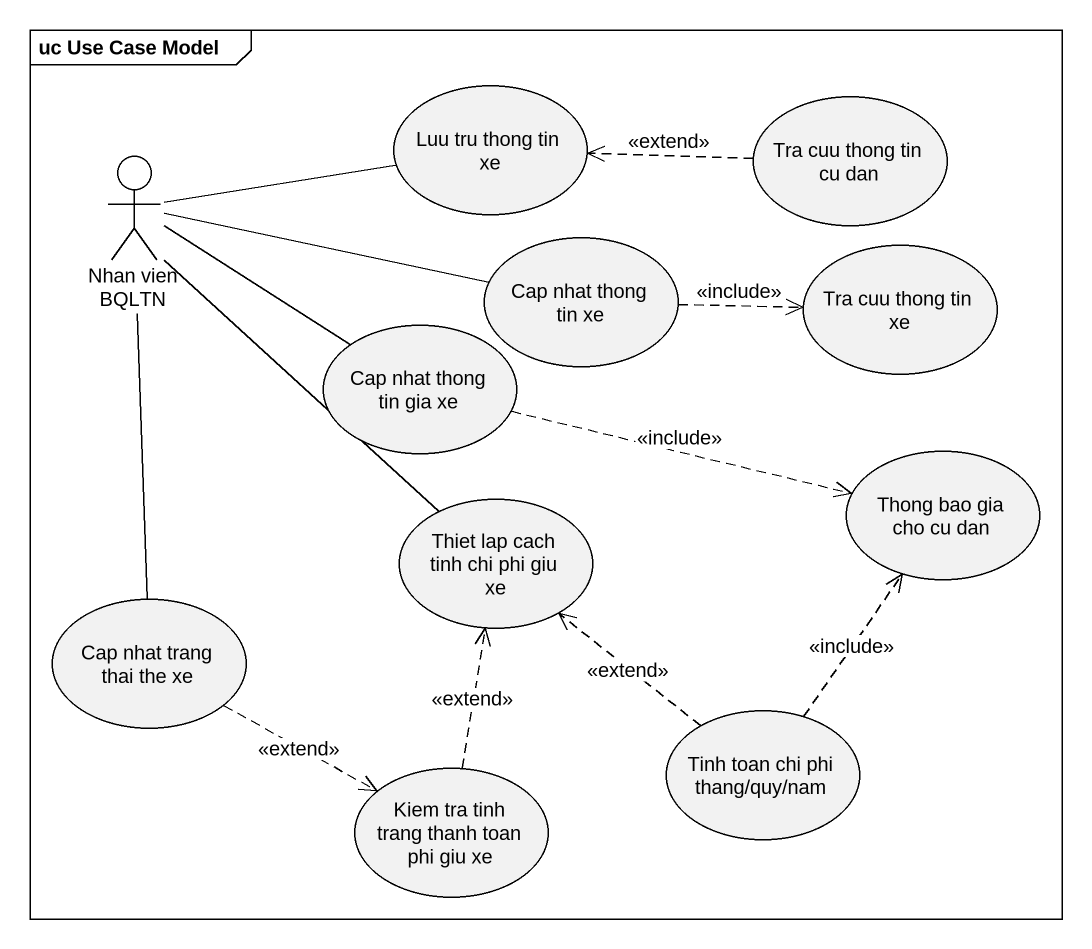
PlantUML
@startuml
mainframe uc Use Case Model
usecase "Luu tru thong tin xe" as Luu_tru_thong_tin_xe
usecase "Tra cuu thong tin cu dan" as Tra_cuu_thong_tin_cu_dan
actor "Nhan vien BQLTN" as Nhan_vien_BQLTN
usecase "Cap nhat thong tin xe" as Cap_nhat_thong_tin_xe
usecase "Tra cuu thong tin xe" as Tra_cuu_thong_tin_xe
usecase "Cap nhat thong tin gia xe" as Cap_nhat_thong_tin_gia_xe
usecase "Thiet lap cach tinh chi phi giu xe" as Thiet_lap_cach_tinh_chi_phi
usecase "Thong bao gia cho cu dan" as Thong_bao_gia_cho_cu_dan
usecase "Cap nhat trang thai the xe" as Cap_nhat_trang_thai_the_xe
usecase "Kiem tra tinh trang thanh toan phi giu xe" as Kiem_tra_tinh_trang_thanh
usecase "Tinh toan chi phi thang/quy/nam" as Tinh_toan_chi_phi_thang_quy
Tra_cuu_thong_tin_cu_dan .left.> Luu_tru_thong_tin_xe : <<extend>>
Nhan_vien_BQLTN -right- Luu_tru_thong_tin_xe
Nhan_vien_BQLTN -right- Cap_nhat_thong_tin_xe
Nhan_vien_BQLTN -right- Cap_nhat_thong_tin_gia_xe
Nhan_vien_BQLTN -- Thiet_lap_cach_tinh_chi_phi
Nhan_vien_BQLTN -- Cap_nhat_trang_thai_the_xe
Cap_nhat_thong_tin_xe .right.> Tra_cuu_thong_tin_xe : <<include>>
Cap_nhat_thong_tin_gia_xe .right.> Thong_bao_gia_cho_cu_dan : <<include>>
Cap_nhat_trang_thai_the_xe .right.> Kiem_tra_tinh_trang_thanh : <<extend>>
Kiem_tra_tinh_trang_thanh .up.> Thiet_lap_cach_tinh_chi_phi : <<extend>>
Tinh_toan_chi_phi_thang_quy .up.> Thiet_lap_cach_tinh_chi_phi : <<extend>>
Tinh_toan_chi_phi_thang_quy .up.> Thong_bao_gia_cho_cu_dan : <<include>>
@enduml
